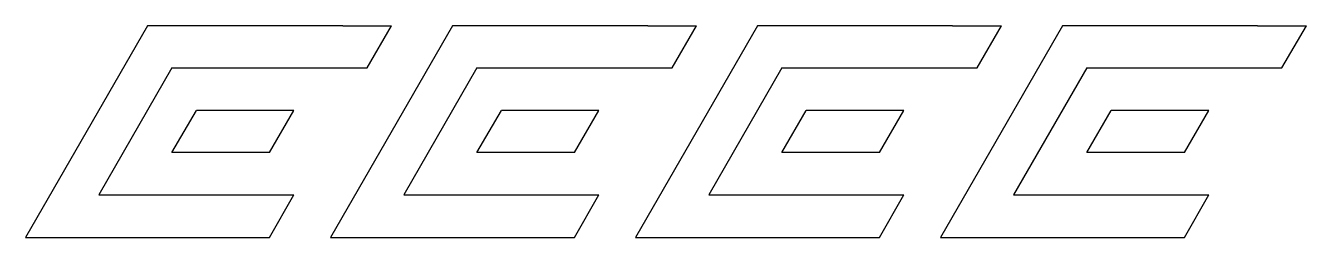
# Model space of a CAD drawing. Header units: millimetres. Extents: x 6 to 111, y 9 to 26.
import ezdxf

# ---------------------------------------------------------------- set-up
doc = ezdxf.new("R2010")
doc.units = ezdxf.units.MM

msp = doc.modelspace()

# ---------------------------------------------------------------- linework, layer by layer
for p, q in [((15.71, 25.84), (5.71, 8.52)), ((31.71, 25.84), (15.71, 25.84)), ((40.71, 25.84), (30.71, 8.52)), ((31.71, 25.84), (35.71, 25.84)), ((33.71, 22.38), (35.71, 25.84)), ((56.71, 25.84), (40.71, 25.84)), ((65.71, 25.84), (55.71, 8.52)), ((56.71, 25.84), (60.71, 25.84)), ((58.71, 22.38), (60.71, 25.84)), ((81.71, 25.84), (65.71, 25.84)), ((90.71, 25.84), (80.71, 8.52)), ((81.71, 25.84), (85.71, 25.84)), ((83.71, 22.38), (85.71, 25.84)), ((106.71, 25.84), (90.71, 25.84)), ((106.71, 25.84), (110.71, 25.84)), ((108.71, 22.38), (110.71, 25.84)), ((17.71, 22.38), (11.71, 11.99)), ((17.71, 22.38), (29.71, 22.38)), ((29.71, 22.38), (33.71, 22.38)), ((42.71, 22.38), (36.71, 11.99)), ((42.71, 22.38), (54.71, 22.38)), ((54.71, 22.38), (58.71, 22.38)), ((67.71, 22.38), (61.71, 11.99)), ((67.71, 22.38), (79.71, 22.38)), ((79.71, 22.38), (83.71, 22.38)), ((92.71, 22.38), (86.71, 11.99)), ((92.71, 22.38), (104.71, 22.38)), ((104.71, 22.38), (108.71, 22.38)), ((17.71, 15.45), (19.71, 18.91)), ((27.71, 18.91), (19.71, 18.91)), ((25.71, 15.45), (27.71, 18.91)), ((42.71, 15.45), (44.71, 18.91)), ((52.71, 18.91), (44.71, 18.91)), ((50.71, 15.45), (52.71, 18.91)), ((67.71, 15.45), (69.71, 18.91)), ((77.71, 18.91), (69.71, 18.91)), ((75.71, 15.45), (77.71, 18.91)), ((92.71, 15.45), (94.71, 18.91)), ((102.71, 18.91), (94.71, 18.91)), ((100.71, 15.45), (102.71, 18.91)), ((25.71, 15.45), (17.71, 15.45)), ((50.71, 15.45), (42.71, 15.45)), ((75.71, 15.45), (67.71, 15.45)), ((100.71, 15.45), (92.71, 15.45)), ((11.71, 11.99), (23.71, 11.99)), ((23.71, 11.99), (27.71, 11.99)), ((25.71, 8.52), (27.71, 11.99)), ((36.71, 11.99), (48.71, 11.99)), ((48.71, 11.99), (52.71, 11.99)), ((50.71, 8.52), (52.71, 11.99)), ((61.71, 11.99), (73.71, 11.99)), ((73.71, 11.99), (77.71, 11.99)), ((75.71, 8.52), (77.71, 11.99)), ((86.71, 11.99), (98.71, 11.99)), ((98.71, 11.99), (102.71, 11.99)), ((100.71, 8.52), (102.71, 11.99)), ((5.71, 8.52), (21.71, 8.52)), ((21.71, 8.52), (25.71, 8.52)), ((30.71, 8.52), (46.71, 8.52)), ((46.71, 8.52), (50.71, 8.52)), ((55.71, 8.52), (71.71, 8.52)), ((71.71, 8.52), (75.71, 8.52)), ((80.71, 8.52), (96.71, 8.52)), ((96.71, 8.52), (100.71, 8.52))]:
    msp.add_line(p, q)

doc.saveas('drawing.dxf')
